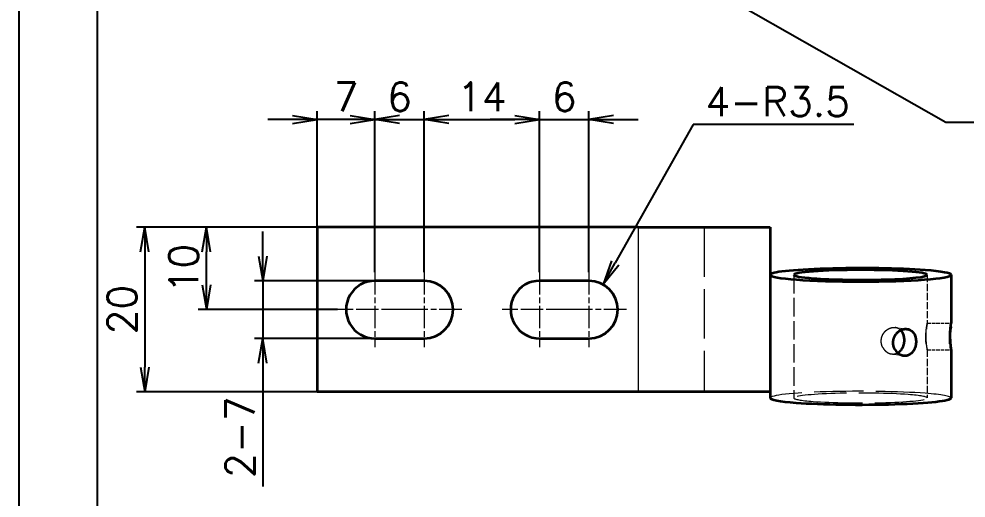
# Model space of a CAD drawing. Header units: inches. Extents: x 23 to 1845, y 4 to 536.
# Drawn here: x 480.8 to 595.8, y 140.6 to 198.9 of the extents above; entities that cross this region are included whole.
import ezdxf

# ---------------------------------------------------------------- set-up
doc = ezdxf.new("R2010")
doc.units = ezdxf.units.IN
doc.header["$MEASUREMENT"] = 0
doc.linetypes.add('AM_ISO02W050', pattern=[7.5, 6, -1.5])
doc.linetypes.add('AM_ISO08W050', pattern=[18, 12, -1.5, 3, -1.5])
doc.layers.add('AM_7', color=2, linetype='AM_ISO08W050', lineweight=25)
doc.layers.add('AM_HID', color=1, linetype='AM_ISO02W050', lineweight=25)
doc.layers.add('title_frame', color=7, linetype='Continuous')
doc.layers.add('word_dim', color=253, linetype='Continuous')
doc.styles.get("Standard").update_dxf_attribs({"font": 'txt', "bigfont": 'gbcbig.shx'})
doc.dimstyles.new('STANDARD 1-1', dxfattribs={"dimtxt": 3.5, "dimasz": 3, "dimexe": 1, "dimexo": 0, "dimgap": 1, "dimtad": 3, "dimdsep": 46, "dimtxsty": 'Standard', "dimblk1": 'OPEN', "dimblk2": 'OPEN', "dimsah": 1, "dimcen": 0, "dimclrd": 256, "dimclre": 256, "dimclrt": 3, "dimazin": 2, "dimtfac": 1, "dimtmove": 0, "dimatfit": 3, "dimldrblk": 'OPEN', "dimfxl": 0, "dimtolj": 1, "dimlwd": 25, "dimlwe": 25, "dimarcsym": 0})
doc.dimstyles.new('STANDARD 1-1$4', dxfattribs={"dimtxt": 3.5, "dimasz": 3, "dimexe": 1, "dimexo": 0, "dimgap": 1, "dimtad": 3, "dimtoh": 1, "dimdsep": 46, "dimtxsty": 'Standard', "dimblk1": 'OPEN', "dimblk2": 'OPEN', "dimsah": 1, "dimcen": 0, "dimclrd": 256, "dimclre": 256, "dimclrt": 3, "dimazin": 2, "dimtfac": 1, "dimtofl": 0, "dimtmove": 0, "dimatfit": 3, "dimldrblk": 'OPEN', "dimfxl": 0, "dimtolj": 1, "dimlwd": 25, "dimlwe": 25, "dimarcsym": 0})

# ---------------------------------------------------------------- blocks, each defined once
blk = doc.blocks.new('_Open')
at = {"color": 0, "lineweight": -2}
for p, q in [((-1, 0.1666666666666667), (0, 0)), ((-1, -0.1666666666666667), (0, 0)), ((0, 0), (-1, 0))]:
    blk.add_line(p, q, dxfattribs=at)
blk = doc.blocks.new('*D33')
at = {"layer": 'DEFPOINTS', "color": 0, "ltscale": 2, "transparency": 16777216}
for p in [(516.9925888855087, 173.5476629344062), (496.0382964992768, 153.5476629344207), (516.9926058319998, 153.5476629344207)]:
    blk.add_point(p, dxfattribs=at)
at = {"layer": 'word_dim', "lineweight": 25, "ltscale": 2, "transparency": 16777216}
for p, q in [((516.9925888855087, 173.5476629344062), (495.0382964992768, 173.5476629344062)), ((496.0382964992768, 170.5476629344062), (496.0382964992768, 156.5476629344207)), ((516.9926058319998, 153.5476629344207), (495.0382964992768, 153.5476629344207))]:
    blk.add_line(p, q, dxfattribs=at)
at = {"layer": 'word_dim', "lineweight": 25, "ltscale": 2, "transparency": 16777216, "xscale": 3, "yscale": 3, "zscale": 3}
for p, rotation in [((496.0382964992768, 173.5476629344062), 90), ((496.0382964992768, 153.5476629344207), 270)]:
    blk.add_blockref('_Open', p, dxfattribs=dict(at, rotation=rotation))
at = {"layer": 'word_dim', "color": 3, "ltscale": 2, "transparency": 16777216, "insert": (493.2882964992768, 163.5476629344136), "char_height": 3.5, "attachment_point": 5, "rotation": 90}
blk.add_mtext('\\A1;20', dxfattribs=at)
blk = doc.blocks.new('*D34')
at = {"layer": 'DEFPOINTS', "color": 0, "ltscale": 2, "transparency": 16777216}
for p in [(503.5242223733094, 173.5476629344062), (516.992598151819, 173.5476629344062), (519.4425980249089, 163.547668868197)]:
    blk.add_point(p, dxfattribs=at)
at = {"layer": 'word_dim', "lineweight": 25, "ltscale": 2, "transparency": 16777216}
for p, q in [((516.992598151819, 173.5476629344062), (502.5242223733094, 173.5476629344062)), ((503.5242223733094, 166.547668868197), (503.5242223733094, 170.5476629344062)), ((519.4425980249089, 163.547668868197), (502.5242223733094, 163.547668868197))]:
    blk.add_line(p, q, dxfattribs=at)
at = {"layer": 'word_dim', "lineweight": 25, "ltscale": 2, "transparency": 16777216, "xscale": 3, "yscale": 3, "zscale": 3}
for p, rotation in [((503.5242223733094, 173.5476629344062), 90), ((503.5242223733094, 163.547668868197), 270)]:
    blk.add_blockref('_Open', p, dxfattribs=dict(at, rotation=rotation))
at = {"layer": 'word_dim', "color": 3, "ltscale": 2, "transparency": 16777216, "insert": (500.7742223733093, 168.5476659013017), "char_height": 3.5, "attachment_point": 5, "rotation": 90}
blk.add_mtext('\\A1;10', dxfattribs=at)
blk = doc.blocks.new('*D35')
at = {"layer": 'DEFPOINTS', "color": 0, "ltscale": 2, "transparency": 16777216}
for p in [(523.9925972619694, 167.0476688656504), (510.370080282637, 160.047668865665), (523.9926031932282, 160.047668865665)]:
    blk.add_point(p, dxfattribs=at)
at = {"layer": 'word_dim', "lineweight": 25, "ltscale": 2, "transparency": 16777216}
for p, q in [((510.370080282637, 170.0476688656504), (510.370080282637, 173.0476688656504)), ((523.9925972619694, 167.0476688656504), (509.370080282637, 167.0476688656504)), ((510.370080282637, 167.0476688656504), (510.370080282637, 160.047668865665)), ((523.9926031932282, 160.047668865665), (509.370080282637, 160.047668865665)), ((510.370080282637, 157.047668865665), (510.370080282637, 142.047668865665))]:
    blk.add_line(p, q, dxfattribs=at)
at = {"layer": 'word_dim', "lineweight": 25, "ltscale": 2, "transparency": 16777216, "xscale": 3, "yscale": 3, "zscale": 3}
for p, rotation in [((510.370080282637, 167.0476688656504), 270), ((510.370080282637, 160.047668865665), 90)]:
    blk.add_blockref('_Open', p, dxfattribs=dict(at, rotation=rotation))
at = {"layer": 'word_dim', "color": 3, "ltscale": 2, "transparency": 16777216, "insert": (507.6200802826369, 148.0476688656651), "char_height": 3.5, "attachment_point": 5, "rotation": 90}
blk.add_mtext('\\A1;{\\Fromans,bigfont|c134;2-7}', dxfattribs=at)
blk = doc.blocks.new('*D36')
at = {"layer": 'DEFPOINTS', "color": 0, "ltscale": 2, "transparency": 16777216}
for p in [(516.9926032298408, 186.6508777307913), (516.9926032298408, 173.5476629344062), (523.9925972619694, 168.0976690589319)]:
    blk.add_point(p, dxfattribs=at)
at = {"layer": 'word_dim', "lineweight": 25, "ltscale": 2, "transparency": 16777216}
for p, q in [((516.9926032298408, 173.5476629344062), (516.9926032298408, 187.6508777307913)), ((523.9925972619694, 168.0976690589319), (523.9925972619694, 187.6508777307913)), ((513.9926032298408, 186.6508777307913), (510.9926032298408, 186.6508777307913)), ((523.9925972619694, 186.6508777307913), (516.9926032298408, 186.6508777307913)), ((526.9925972619694, 186.6508777307913), (529.9925972619694, 186.6508777307913))]:
    blk.add_line(p, q, dxfattribs=at)
at = {"layer": 'word_dim', "lineweight": 25, "ltscale": 2, "transparency": 16777216, "xscale": 3, "yscale": 3, "zscale": 3}
blk.add_blockref('_Open', (516.9926032298408, 186.6508777307913), dxfattribs=at)
at = {"layer": 'word_dim', "lineweight": 25, "ltscale": 2, "transparency": 16777216, "xscale": 3, "yscale": 3, "zscale": 3, "rotation": 180}
blk.add_blockref('_Open', (523.9925972619694, 186.6508777307913), dxfattribs=at)
at = {"layer": 'word_dim', "color": 3, "ltscale": 2, "transparency": 16777216, "insert": (520.4926002459051, 189.4008777307913), "char_height": 3.5, "attachment_point": 5}
blk.add_mtext('\\A1;7', dxfattribs=at)
blk = doc.blocks.new('*D37')
at = {"layer": 'DEFPOINTS', "color": 0, "ltscale": 2, "transparency": 16777216}
for p in [(529.9925972619694, 186.6508777307913), (523.9925972619694, 168.0976690589319), (529.9925972619694, 168.0976738273035)]:
    blk.add_point(p, dxfattribs=at)
at = {"layer": 'word_dim', "lineweight": 25, "ltscale": 2, "transparency": 16777216}
for p, q in [((523.9925972619694, 168.0976690589319), (523.9925972619694, 187.6508777307913)), ((529.9925972619694, 168.0976738273035), (529.9925972619694, 187.6508777307913)), ((520.9925972619694, 186.6508777307913), (517.9925972619694, 186.6508777307913)), ((523.9925972619694, 186.6508777307913), (529.9925972619694, 186.6508777307913)), ((532.9925972619694, 186.6508777307913), (535.9925972619694, 186.6508777307913))]:
    blk.add_line(p, q, dxfattribs=at)
at = {"layer": 'word_dim', "lineweight": 25, "ltscale": 2, "transparency": 16777216, "xscale": 3, "yscale": 3, "zscale": 3}
blk.add_blockref('_Open', (523.9925972619694, 186.6508777307913), dxfattribs=at)
at = {"layer": 'word_dim', "lineweight": 25, "ltscale": 2, "transparency": 16777216, "xscale": 3, "yscale": 3, "zscale": 3, "rotation": 180}
blk.add_blockref('_Open', (529.9925972619694, 186.6508777307913), dxfattribs=at)
at = {"layer": 'word_dim', "color": 3, "ltscale": 2, "transparency": 16777216, "insert": (526.9925972619694, 189.4008777307913), "char_height": 3.5, "attachment_point": 5}
blk.add_mtext('\\A1;6', dxfattribs=at)
blk = doc.blocks.new('*D38')
at = {"layer": 'DEFPOINTS', "color": 0, "ltscale": 2, "transparency": 16777216}
for p in [(543.9925972619694, 186.6508777307913), (529.9925972619694, 168.0976738273035), (543.9925972619694, 168.0976862250696)]:
    blk.add_point(p, dxfattribs=at)
at = {"layer": 'word_dim', "lineweight": 25, "ltscale": 2, "transparency": 16777216}
for p, q in [((529.9925972619694, 168.0976738273035), (529.9925972619694, 187.6508777307913)), ((543.9925972619694, 168.0976862250696), (543.9925972619694, 187.6508777307913)), ((532.9925972619694, 186.6508777307913), (540.9925972619694, 186.6508777307913))]:
    blk.add_line(p, q, dxfattribs=at)
at = {"layer": 'word_dim', "lineweight": 25, "ltscale": 2, "transparency": 16777216, "xscale": 3, "yscale": 3, "zscale": 3, "rotation": 180}
blk.add_blockref('_Open', (529.9925972619694, 186.6508777307913), dxfattribs=at)
at = {"layer": 'word_dim', "lineweight": 25, "ltscale": 2, "transparency": 16777216, "xscale": 3, "yscale": 3, "zscale": 3}
blk.add_blockref('_Open', (543.9925972619694, 186.6508777307913), dxfattribs=at)
at = {"layer": 'word_dim', "color": 3, "ltscale": 2, "transparency": 16777216, "insert": (536.9925972619694, 189.4008777307913), "char_height": 3.5, "attachment_point": 5}
blk.add_mtext('\\A1;14', dxfattribs=at)
blk = doc.blocks.new('*D39')
at = {"layer": 'DEFPOINTS', "color": 0, "ltscale": 2, "transparency": 16777216}
for p in [(549.9925972619694, 186.6508777307913), (543.9925972619694, 168.0976862250696), (549.9925972619694, 168.0976862250696)]:
    blk.add_point(p, dxfattribs=at)
at = {"layer": 'word_dim', "lineweight": 25, "ltscale": 2, "transparency": 16777216}
for p, q in [((543.9925972619694, 168.0976862250696), (543.9925972619694, 187.6508777307913)), ((549.9925972619694, 168.0976862250696), (549.9925972619694, 187.6508777307913)), ((540.9925972619694, 186.6508777307913), (537.9925972619694, 186.6508777307913)), ((543.9925972619694, 186.6508777307913), (549.9925972619694, 186.6508777307913)), ((552.9925972619694, 186.6508777307913), (555.9925972619694, 186.6508777307913))]:
    blk.add_line(p, q, dxfattribs=at)
at = {"layer": 'word_dim', "lineweight": 25, "ltscale": 2, "transparency": 16777216, "xscale": 3, "yscale": 3, "zscale": 3}
blk.add_blockref('_Open', (543.9925972619694, 186.6508777307913), dxfattribs=at)
at = {"layer": 'word_dim', "lineweight": 25, "ltscale": 2, "transparency": 16777216, "xscale": 3, "yscale": 3, "zscale": 3, "rotation": 180}
blk.add_blockref('_Open', (549.9925972619694, 186.6508777307913), dxfattribs=at)
at = {"layer": 'word_dim', "color": 3, "ltscale": 2, "transparency": 16777216, "insert": (546.9925972619694, 189.4008777307913), "char_height": 3.5, "attachment_point": 5}
blk.add_mtext('\\A1;6', dxfattribs=at)
blk = doc.blocks.new('*D40')
at = {"layer": 'DEFPOINTS', "color": 0, "ltscale": 2, "transparency": 16777216}
for p in [(551.7105698253872, 166.5970466647696), (549.9925973585905, 163.547690896129)]:
    blk.add_point(p, dxfattribs=at)
at = {"layer": 'word_dim', "lineweight": 25, "ltscale": 2, "transparency": 16777216}
for p, q in [((562.6746755074006, 186.0580447631678), (553.1831176540453, 169.2107801807031)), ((582.1746755074818, 186.0580447631678), (562.6746755074006, 186.0580447631678))]:
    blk.add_line(p, q, dxfattribs=at)
at = {"layer": 'word_dim', "lineweight": 25, "ltscale": 2, "transparency": 16777216, "xscale": 3, "yscale": 3, "zscale": 3, "rotation": 240.6035826680342}
blk.add_blockref('_Open', (551.7105698253872, 166.5970466647696), dxfattribs=at)
at = {"layer": 'word_dim', "color": 3, "ltscale": 2, "transparency": 16777216, "insert": (572.9246755074819, 188.8080447631678), "char_height": 3.5, "attachment_point": 5}
blk.add_mtext('\\A1;{\\Fromans,bigfont|c134;4-R3.5}', dxfattribs=at)

msp = doc.modelspace()

# ---------------------------------------------------------------- linework, layer by layer
at = {"color": 7, "lineweight": 35}
for p, q in [((555.9925902583363, 173.5476959800885), (516.9925888855087, 173.5476629344062)), ((516.9925888855087, 173.5476629344062), (516.9926058319998, 153.5476629344207)), ((571.992591265096, 173.5477095372931), (571.9926082116162, 153.5477095366528)), ((555.9926072048565, 153.5476959794337), (516.9926058319998, 153.5476629337514))]:
    msp.add_line(p, q, dxfattribs=at)
at = {"color": 7, "lineweight": 35, "ltscale": 0.4000000251689088}
for p, q in [((555.9925902583363, 173.5476959800885), (571.992591265096, 173.5477095372931)), ((571.9926082116162, 153.5477095366528), (555.9926072048565, 153.5476959794483))]:
    msp.add_line(p, q, dxfattribs=at)
at = {"color": 7, "lineweight": 13}
msp.add_line((555.9925902583363, 173.5476959800885), (555.9926072048565, 153.5476959801031), dxfattribs=at)
at = {"color": 7, "lineweight": 35, "ltscale": 0.1500000000000084}
for p, q in [((529.9925943931175, 167.0476739495948), (523.9925943931175, 167.0476688656504)), ((549.9925943931175, 167.0476908961005), (543.9925943931175, 167.0476858121561))]:
    msp.add_line(p, q, dxfattribs=at)
at = {"color": 7, "lineweight": 35, "ltscale": 0.1466287244649038}
msp.add_line((593.9926086952055, 167.7659959028838), (593.9926087060612, 161.9008469242849), dxfattribs=at)
at = {"color": 7, "lineweight": 35, "ltscale": 0.006836914012690247}
msp.add_line((593.9337239289325, 161.4331464314469), (593.9110001491226, 161.1606155910281), dxfattribs=at)
at = {"color": 7, "lineweight": 35, "ltscale": 0.1499999999999629}
for p, q in [((523.9926003243909, 160.0476688656504), (529.9926003243909, 160.0476739495948)), ((543.9926003243909, 160.0476858121561), (549.9926003243909, 160.0476908961005))]:
    msp.add_line(p, q, dxfattribs=at)
at = {"color": 7, "lineweight": 35, "ltscale": 0.0003354136360013512}
msp.add_line((593.9905901893526, 158.6592021736738), (593.9925696626615, 158.6724718902128), dxfattribs=at)
at = {"color": 7, "lineweight": 35, "ltscale": 0.1466251674262395}
msp.add_line((593.9926087053336, 158.672191303021), (593.9926086952055, 152.807184605977), dxfattribs=at)
at = {"color": 7, "lineweight": 35, "ltscale": 0.01851493370953392}
msp.add_line((571.992608716946, 153.5477095241963), (571.992608716946, 152.8071121758126), dxfattribs=at)
at = {"color": 7, "lineweight": 35}
for centre, radius, start, end in [((523.9925973587688, 163.5476688656504), 3.5, 90.00004854837096, 270.000048548371), ((529.9925973587397, 163.5476739495948), 3.500000000000001, 270.000048548371, 90.00004854837096), ((543.9925973587397, 163.5476858121561), 3.5, 90.00004854837096, 270.000048548371), ((549.9925973587397, 163.5476908961005), 3.5, 270.000048548371, 90.00004854837096), ((586.8546031399765, 160.0390102017714), 1.42337590134566, 23.19901888873617, 45.00340202127595)]:
    msp.add_arc(centre, radius, start, end, dxfattribs=at)
for centre, major_axis, start_param, end_param in [((582.9926087060612, 167.7659601508508), (-11, 1.347111458434346e-15), 3.919195140067982, 6.283230865018752), ((582.9926087060612, 167.7659601508508), (-8.100000381469727, 9.91963884419537e-16), 3.141637110231791, 6.283229763821583), ((582.9926087060612, 167.7659601508508), (-11, 1.347111458434346e-15), 3.141637110231791, 3.919195140067981), ((582.9926087060612, 167.7659601508508), (-11, 1.347111458434346e-15), 4.555783916631382e-05, 3.141637110231791), ((582.9926087060612, 167.7659601508508), (-8.100000381469727, 9.91963884419537e-16), 4.445664199862565e-05, 0.7776024864781881), ((582.9926087060612, 167.7659601508508), (-8.100000381469727, 9.91963884419537e-16), 0.777602486478188, 3.141637110231791), ((582.9926087060612, 152.8071483909021), (-11, 1.347111458434346e-15), 4.445664199861067e-05, 0.7776024864781889), ((582.9926087060612, 152.8071483909021), (-11, 1.347111458434346e-15), 0.7776024864781886, 3.141637110231791)]:
    msp.add_ellipse(centre, major_axis=major_axis, ratio=0.0740559723370616, start_param=start_param, end_param=end_param, dxfattribs=at)
for points, knots in [([(587.1350856055233, 158.75689691234), (587.0375284661732, 158.9445849612835), (586.9696948665096, 159.1500646491054), (586.9357841848996, 159.3662428961993), (586.937598573395, 159.8043840322075), (587.0729180091021, 160.2217072757208), (587.1725718552207, 160.4177034167238), (587.4253976259515, 160.7671071581877), (587.7648682485469, 161.0160391322147), (587.9492931384902, 161.1094874210262), (588.2006775469072, 161.1850022777667), (588.4529063345999, 161.1973534258737), (588.5115531642532, 161.1967543615042), (588.5695991620323, 161.1926697009926), (588.6270032498596, 161.1851203188867)], [0, 0, 0, 0, 0, 0, 1.891058262930607, 1.891058262930607, 1.891058262930607, 3.791335347204031, 3.791335347204031, 3.791335347204031, 5.657549660281241, 5.657549660281241, 5.657549660281241, 6.222904141081904, 6.222904141081904, 6.222904141081904, 6.222904141081904, 6.222904141081904, 6.222904141081904]), ([(588.6270032498596, 161.1851203188867), (588.7794275816723, 161.165074542239), (588.9273252528528, 161.1206006629959), (589.066364491593, 161.0520531623784), (589.2569810412551, 160.9159269878596), (589.4141905578163, 160.7378376188294), (589.4627268947679, 160.6740078866292), (589.5223492799578, 160.5829528137706), (589.574058931119, 160.4860597312232), (589.5865737735894, 160.4613073638625), (589.5985684640491, 160.4362392335766), (589.6100557900809, 160.4108491472885)], [0, 0, 0, 0, 0, 0, 1.501178439052295, 1.501178439052295, 1.501178439052295, 2.260302896852293, 2.260302896852293, 2.260302896852293, 2.51572573782092, 2.51572573782092, 2.51572573782092, 2.51572573782092, 2.51572573782092, 2.51572573782092]), ([(593.8888068640972, 159.399894046584), (593.8652331010398, 159.6986236135577), (593.8511450871029, 160.0372219502474), (593.8541760674871, 160.3928083808437), (593.8840388293047, 160.9892246465766), (593.9374708406121, 161.4874748803864), (593.9619694782614, 161.6720955536453), (593.9836020267121, 161.828054516694), (593.9912713641261, 161.8878252050504), (593.9921533682227, 161.8951714178125), (593.992584557478, 161.8995058985033), (593.9925715562731, 161.9008347227514)], [0, 0, 0, 0, 0, 0, 2.948384722677309, 2.948384722677309, 2.948384722677309, 5.150210717376019, 5.150210717376019, 5.150210717376019, 5.605463790709375, 5.605463790709375, 5.605463790709375, 5.605463790709375, 5.605463790709375, 5.605463790709375]), ([(593.9925696626615, 158.6724718902128), (593.9925824523689, 158.6983912279116), (593.9878925465473, 158.7555789369813), (593.9788429878845, 158.8416818535202), (593.9464164590772, 159.1494823275584), (593.9074838322431, 159.590397129346), (593.8895130991023, 159.8995347615142), (593.8793052161363, 160.3523920729654), (593.8905785477273, 160.7922221530767), (593.8957485835144, 160.9187099713613), (593.9027496959334, 161.0427724137858), (593.9110001491226, 161.1606155910281)], [0, 0, 0, 0, 0, 0, 1.463217543885744, 1.463217543885744, 1.463217543885744, 4.212385098884074, 4.212385098884074, 4.212385098884074, 5.380913233237009, 5.380913233237009, 5.380913233237009, 5.380913233237009, 5.380913233237009, 5.380913233237009]), ([(587.5042786128779, 158.2894137857234), (587.675366383979, 158.3804756774057), (587.8304678213044, 158.5058921481118), (587.9636747941277, 158.6613028248408), (588.1829802994926, 159.0191822454522), (588.2967715316645, 159.4382178287792), (588.32633578891, 159.6589497175896), (588.327978113377, 159.9357167384601), (588.2849312013732, 160.2020622341093), (588.2745394000103, 160.2547743718474), (588.2504366647063, 160.3576363745247), (588.2193246086554, 160.457567697727), (588.202247868323, 160.5061093400887), (588.1835335226515, 160.5535070470665), (588.1631557389064, 160.5998300389342)], [0, 0, 0, 0, 0, 0, 1.856394047265367, 1.856394047265367, 1.856394047265367, 3.763211375563998, 3.763211375563998, 3.763211375563998, 4.239188535401276, 4.239188535401276, 4.239188535401276, 4.703357850582276, 4.703357850582276, 4.703357850582276, 4.703357850582276, 4.703357850582276, 4.703357850582276]), ([(588.2072970138124, 157.9708858490208), (588.3963546537288, 157.9463002805001), (588.5883281746083, 157.9579700612826), (588.7751124269289, 158.0074511173457), (589.1258237790626, 158.1785761405058), (589.4034357358196, 158.470768538858), (589.51953668651, 158.6427861103307), (589.671656917666, 158.9618185028244), (589.7487213788281, 159.3112828285826), (589.7673372946465, 159.4555543991751), (589.7761406403752, 159.6730136471029), (589.7560530944047, 159.8873453762949), (589.7461121997931, 159.9583166705866), (589.7205148717348, 160.0945354018054), (589.6826076829475, 160.2266105600152), (589.6611872218509, 160.2898826862234), (589.6370192050836, 160.3512527336148), (589.6100557900809, 160.4108491472885)], [0, 0, 0, 0, 0, 0, 1.828018836837117, 1.828018836837117, 1.828018836837117, 3.687811544770399, 3.687811544770399, 3.687811544770399, 4.951552140804843, 4.951552140804843, 4.951552140804843, 5.583095849625503, 5.583095849625503, 5.583095849625503, 6.182635273559656, 6.182635273559656, 6.182635273559656, 6.182635273559656, 6.182635273559656, 6.182635273559656]), ([(587.1350856055233, 158.75689691234), (587.2280397361919, 158.5780644912752), (587.3479771933362, 158.4153868444714), (587.491684337323, 158.2750367248823), (587.7215340399725, 158.1154616844738), (587.9751758987568, 158.0197844301015), (588.0519603764424, 157.9973086133992), (588.1293809541112, 157.9810182648521), (588.2072970138124, 157.9708858490208)], [0, 0, 0, 0, 0, 0, 1.801841424123962, 1.801841424123962, 1.801841424123962, 2.555220260940612, 2.555220260940612, 2.555220260940612, 2.555220260940612, 2.555220260940612, 2.555220260940612]), ([(593.8888068633696, 159.399894046584), (593.9029996942281, 159.2200407830256), (593.9206257334754, 159.0546867667158), (593.9402577364835, 158.9094364834323), (593.9654493640719, 158.7549294923533), (593.9821227767698, 158.680347129704), (593.9859525986267, 158.6662034300985), (593.9887813788391, 158.6591968122243), (593.9905901893526, 158.6592021736738)], [0, 0, 0, 0, 0, 0, 1.78360394224285, 1.78360394224285, 1.78360394224285, 2.468640058702002, 2.468640058702002, 2.468640058702002, 2.468640058702002, 2.468640058702002, 2.468640058702002])]:
    msp.add_open_spline(points, degree=5, knots=knots, dxfattribs=at)
at = {"layer": 'AM_7', "lineweight": 13, "ltscale": 0.2275000095367432}
for p, q in [((523.9925972619694, 168.0976690589319), (523.9925972619694, 158.9976686774621)), ((543.9925972619694, 168.0976862250696), (543.9925972619694, 158.9976858435998))]:
    msp.add_line(p, q, dxfattribs=at)
at = {"layer": 'AM_7', "lineweight": 13, "ltscale": 0.2274999976158142}
for p, q in [((529.9925972619694, 168.0976738273035), (529.9925972619694, 158.9976739226709)), ((549.9925972619694, 168.0976909934411), (549.9925972619694, 158.9976910888086))]:
    msp.add_line(p, q, dxfattribs=at)
at = {"layer": 'AM_7', "lineweight": 13, "ltscale": 0.2274999618530273}
for p, q in [((528.54259649903, 163.547668868197), (519.4425980249089, 163.547668868197)), ((534.54259649903, 163.5476736365686), (525.4425980249089, 163.5476736365686)), ((548.54259649903, 163.5476860343347), (539.4425980249089, 163.5476860343347)), ((554.54259649903, 163.5476908027063), (545.4425980249089, 163.5476908027063))]:
    msp.add_line(p, q, dxfattribs=at)
at = {"layer": 'AM_HID', "lineweight": 13, "ltscale": 0.4999999999999976}
msp.add_line((555.9925907617162, 173.5476959800885), (555.9926077082364, 153.5476959801031), dxfattribs=at)
at = {"layer": 'AM_HID', "lineweight": 13}
msp.add_line((563.992591265096, 173.5477027586908), (563.9926082116162, 153.5477027587054), dxfattribs=at)
at = {"layer": 'AM_HID', "lineweight": 13, "ltscale": 0.3554553487129738}
msp.add_line((571.992608716946, 167.7659234727194), (571.992608716946, 153.5477095241963), dxfattribs=at)
at = {"layer": 'AM_HID', "lineweight": 13, "ltscale": 0.3739702824225077}
msp.add_line((574.892608714059, 167.7659330203328), (574.892608714059, 152.807121723426), dxfattribs=at)
at = {"layer": 'AM_HID', "lineweight": 13, "ltscale": 0.1466025316738239}
msp.add_line((591.0926086980635, 167.7659863552704), (591.0926087059797, 161.9018850883163), dxfattribs=at)
at = {"layer": 'AM_HID', "lineweight": 13, "ltscale": 0.0360773162416969}
msp.add_line((587.1958507369, 161.372333464738), (588.6267896618829, 161.1854372676185), dxfattribs=at)
at = {"layer": 'AM_HID', "lineweight": 13, "ltscale": 2.571691707804063e-05}
msp.add_line((591.0925410088694, 161.9018697578445), (591.0923305173656, 161.9028766684947), dxfattribs=at)
at = {"layer": 'AM_HID', "lineweight": 13, "ltscale": 0.07250451895153469}
msp.add_line((591.0923305173656, 161.9028766684947), (593.9925107916952, 161.9012015948552), dxfattribs=at)
at = {"layer": 'AM_HID', "lineweight": 13, "ltscale": 0.03607513539581951}
msp.add_line((586.775995911421, 158.1576350560368), (588.2068483377243, 157.9707501602693), dxfattribs=at)
at = {"layer": 'AM_HID', "lineweight": 13, "ltscale": 0.07250430671068922}
msp.add_line((591.0904184046685, 158.6608772431369), (593.9905901893526, 158.6592021736738), dxfattribs=at)
at = {"layer": 'AM_HID', "lineweight": 13, "ltscale": 0.1465993667272613}
msp.add_line((591.0926087054559, 158.6711497274532), (591.0926086980635, 152.8071750583636), dxfattribs=at)
at = {"layer": 'AM_HID', "lineweight": 13}
for centre, radius, start, end in [((587.0446615972924, 160.2254183413911), 1.156631713261719, 45.13201826387054, 82.40979973376072), ((601.0904749221827, 160.7834343285663), 7.185888588597829, 171.0507180454779, 174.8127302599949), ((586.9360879276373, 159.3544039429703), 1.207097129729466, 262.4011194238841, 298.080693093873), ((591.0798109791958, 158.6679331300998), 0.01294815324767676, 326.3687948718684, 14.87972341340779)]:
    msp.add_arc(centre, radius, start, end, dxfattribs=at)
for major_axis, start_param, end_param in [((-11, 1.347111458434346e-15), 3.919195140067981, 6.283229763821585), ((-8.100000381469727, 9.91963884419537e-16), 3.919195140067981, 6.283229763821584), ((-8.100000381469727, 9.91963884419537e-16), 3.141637110231791, 3.919195140067981), ((-11, 1.347111458434346e-15), 3.141637110231791, 3.919195140067981), ((-8.100000381469727, 9.91963884419537e-16), 4.445664199862565e-05, 0.7776024864781877), ((-8.100000381469727, 9.91963884419537e-16), 0.7776024864781884, 3.141637110231791)]:
    msp.add_ellipse((582.9926087060612, 152.8071483909021), major_axis=major_axis, ratio=0.0740559723370616, start_param=start_param, end_param=end_param, dxfattribs=at)
for points, knots in [([(585.6881855543779, 158.9458778039712), (585.5882408149209, 159.1337315185388), (585.5183527232748, 159.3395458906612), (585.4834353609785, 159.5563294686886), (585.4857440693031, 159.9956207817318), (585.6254602604622, 160.4129652644347), (585.7279519602616, 160.608299170855), (585.9867550633517, 160.956201766488), (586.331320189407, 161.203751732975), (586.5179429441068, 161.2968747382415), (586.7711369704066, 161.3720847826349), (587.0239037478477, 161.3841657912867), (587.0824291392364, 161.3835127378711), (587.1402829558083, 161.3793863436017), (587.1974224886526, 161.3718036110672)], [0, 0, 0, 0, 0, 0, 1.895965078434178, 1.895965078434178, 1.895965078434178, 3.800714286429009, 3.800714286429009, 3.800714286429009, 5.673130085030674, 5.673130085030674, 5.673130085030674, 6.238158146598971, 6.238158146598971, 6.238158146598971, 6.238158146598971, 6.238158146598971, 6.238158146598971]), ([(590.9553724954912, 159.4015883264961), (590.9239729662677, 159.6969630134859), (590.9048821210181, 160.0317757087628), (590.9086057252734, 160.3842551407156), (590.9476135532914, 160.9752771301878), (591.017953809469, 161.471063853694), (591.0507066302835, 161.6583101849115), (591.080139393629, 161.820119928279), (591.090722354189, 161.8859598611757), (591.0919490060496, 161.8943428242215), (591.0925527444942, 161.8996430643033), (591.0925410088694, 161.9018697578445)], [0, 0, 0, 0, 0, 0, 2.924013846154831, 2.924013846154831, 2.924013846154831, 5.106366752156395, 5.106366752156395, 5.106366752156395, 5.559174931465787, 5.559174931465787, 5.559174931465787, 5.559174931465787, 5.559174931465787, 5.559174931465787]), ([(591.0925557010069, 158.6713194092313), (591.0925989495317, 158.6943592083713), (591.08623217061, 158.7488775203688), (591.0737854176568, 158.8328007347896), (591.0349286163419, 159.0948466567511), (590.9888274938585, 159.4597235855777), (590.9651683791617, 159.7017824243535), (590.9381007630454, 160.1474824224292), (590.9401416708733, 160.5995474024399), (590.9472242258216, 160.7974241458301), (590.9604734327313, 160.9868388661721), (590.9775657812734, 161.1623098709402)], [0, 0, 0, 0, 0, 0, 1.465728310433811, 1.465728310433811, 1.465728310433811, 3.653072622944425, 3.653072622944425, 3.653072622944425, 5.397507709908811, 5.397507709908811, 5.397507709908811, 5.397507709908811, 5.397507709908811, 5.397507709908811]), ([(591.0923305173656, 161.9028766684947), (591.0911121461268, 161.9028921211007), (591.0854995274003, 161.8807848746087), (591.075653581358, 161.8364128841072), (591.0503596699582, 161.7084303379247), (591.0196773395892, 161.5173250275853), (591.0041469550943, 161.4075707476746), (590.9898614480353, 161.288537872651), (590.9775657812734, 161.1623098709402)], [0, 0, 0, 0, 0, 0, 1.213030423914254, 1.213030423914254, 1.213030423914254, 2.462424340341223, 2.462424340341223, 2.462424340341223, 2.462424340341223, 2.462424340341223, 2.462424340341223]), ([(585.6881855543779, 158.9458778039712), (585.7835576855887, 158.7666186532893), (585.90630081788, 158.6037102053829), (586.0527736929671, 158.4631764796809), (586.2860864668055, 158.3031170171612), (586.5424685767812, 158.2069617066459), (586.6199660289003, 158.1843641015453), (586.6980095519411, 158.1679791738148), (586.7764498200286, 158.1577936406698)], [0, 0, 0, 0, 0, 0, 1.800231996402446, 1.800231996402446, 1.800231996402446, 2.552546017566767, 2.552546017566767, 2.552546017566767, 2.552546017566767, 2.552546017566767, 2.552546017566767]), ([(590.9553724954912, 159.4015883264961), (590.9744786467072, 159.2218571785066), (590.998135601958, 159.0567715166704), (591.0244121606538, 158.9113985064337), (591.0579254208442, 158.7567368841715), (591.0797010152328, 158.6820526766983), (591.0846474391601, 158.6678889656773), (591.0882271339087, 158.6608711216554), (591.0904184046685, 158.6608772431369)], [0, 0, 0, 0, 0, 0, 1.787040014090539, 1.787040014090539, 1.787040014090539, 2.473352770959973, 2.473352770959973, 2.473352770959973, 2.473352770959973, 2.473352770959973, 2.473352770959973])]:
    msp.add_open_spline(points, degree=5, knots=knots, dxfattribs=at)
at = {"layer": 'title_frame'}
msp.add_line((490.2626205242141, 294.4377021820852), (490.2626205242141, 18.68770218208513), dxfattribs=at)
at = {"layer": 'title_frame', "color": 4}
msp.add_lwpolyline([(480.7626205242141, 14.43770218208513), (690.7626205242141, 14.43770218208513), (690.7626205242141, 311.4377021820852), (480.7626205242141, 311.4377021820852)], close=True, dxfattribs=at)

# ---------------------------------------------------------------- dimensions: what is measured, and where the dimension line sits
at = {"layer": 'word_dim', "ltscale": 2}
for base, p1, p2, picture, middle in [((516.9926032298408, 186.6508777307913), (523.9925972619694, 168.0976690589319), (516.9926032298408, 173.5476629344062), '*D36', (520.4926002459051, 189.4008777307913)), ((529.9925972619694, 186.6508777307913), (523.9925972619694, 168.0976690589319), (529.9925972619694, 168.0976738273035), '*D37', (526.9925972619694, 189.4008777307913)), ((543.9925972619694, 186.6508777307913), (529.9925972619694, 168.0976738273035), (543.9925972619694, 168.0976862250696), '*D38', (536.9925972619694, 189.4008777307913)), ((549.9925972619694, 186.6508777307913), (543.9925972619694, 168.0976862250696), (549.9925972619694, 168.0976862250696), '*D39', (546.9925972619694, 189.4008777307913))]:
    dim = msp.add_linear_dim(base=base, p1=p1, p2=p2, dimstyle='STANDARD 1-1', dxfattribs=at)
    dim.commit()
    dim.dimension.update_dxf_attribs({"geometry": picture, "text_midpoint": middle})
dim = msp.add_radius_dim(center=(549.9925973585905, 163.547690896129), mpoint=(551.7105698253872, 166.5970466647696), text='{\\Fromans,bigfont|c134;4-<>}', dimstyle='STANDARD 1-1$4', dxfattribs=at)
dim.commit()
dim.dimension.update_dxf_attribs({"geometry": '*D40', "text_midpoint": (572.9246755074819, 186.0580447631678), "dimtype": 164})
for base, p1, p2, picture, middle in [((496.0382964992768, 153.5476629344207), (516.9925888855087, 173.5476629344062), (516.9926058319998, 153.5476629344207), '*D33', (493.2882964992768, 163.5476629344136)), ((503.5242223733094, 173.5476629344062), (519.4425980249089, 163.547668868197), (516.992598151819, 173.5476629344062), '*D34', (500.7742223733093, 168.5476659013017))]:
    dim = msp.add_linear_dim(base=base, p1=p1, p2=p2, angle=90, dimstyle='STANDARD 1-1', dxfattribs=at)
    dim.commit()
    dim.dimension.update_dxf_attribs({"geometry": picture, "text_midpoint": middle})
dim = msp.add_linear_dim(base=(510.370080282637, 160.047668865665), p1=(523.9925972619694, 167.0476688656504), p2=(523.9926031932282, 160.047668865665), angle=90, text='{\\Fromans,bigfont|c134;2-<>}', dimstyle='STANDARD 1-1', dxfattribs=at)
dim.commit()
dim.dimension.update_dxf_attribs({"geometry": '*D35', "text_midpoint": (507.6200802826369, 148.0476688656651)})

# ---------------------------------------------------------------- leaders
at = {"layer": 'word_dim', "ltscale": 2, "annotation_type": 0, "has_hookline": 1, "hookline_direction": 0, "text_width": 60.50000000000004}
msp.add_leader([(547.0664345186542, 212.6794681440674), (593.3420192662616, 186.3101858317982), (596.3420192662616, 186.3101858317982)], dimstyle='STANDARD 1-1', override={"dimgap": 1, "dimtad": 1}, dxfattribs=at)

doc.saveas('drawing.dxf')
